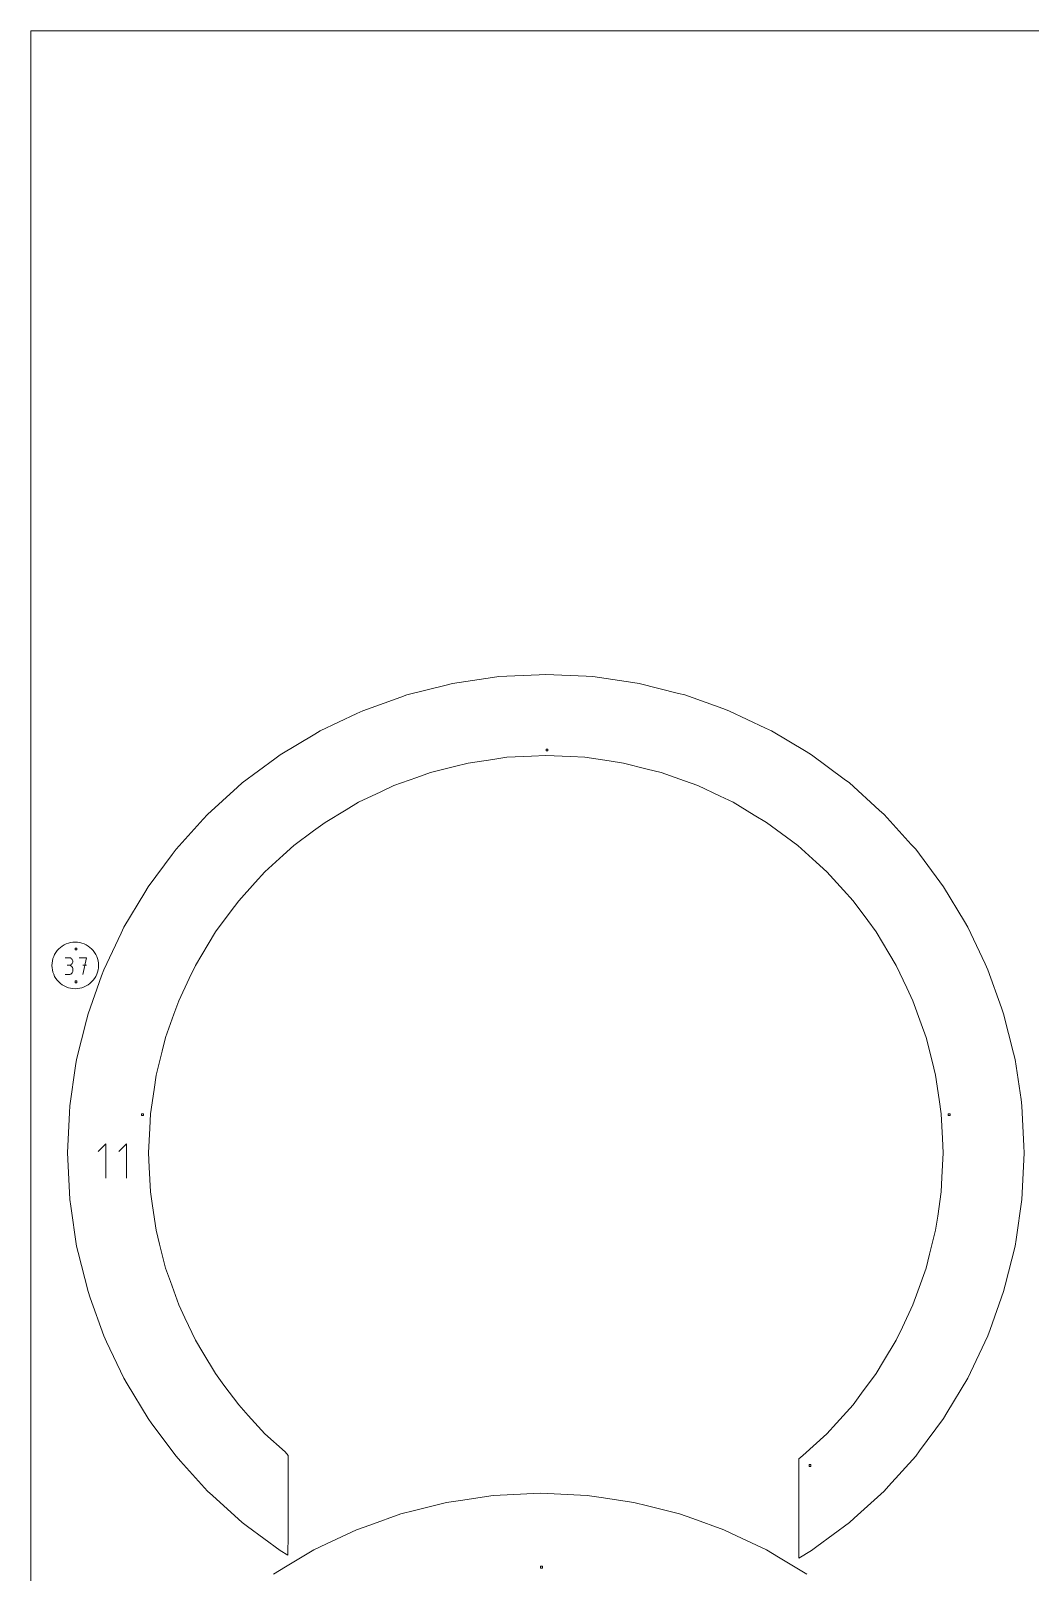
# Model space of a CAD drawing. Header units: centimetres. Extents: x -214 to 137, y -175 to 4.
# Drawn here: x -214.22 to -183.1, y -123.16 to -75.16 of the extents above; entities that cross this region are included whole.
import ezdxf

# ---------------------------------------------------------------- set-up
doc = ezdxf.new("R2010")
doc.units = ezdxf.units.CM
doc.header["$MEASUREMENT"] = 0
doc.layers.add('layer 1', color=7, linetype='Continuous')

msp = doc.modelspace()

# ---------------------------------------------------------------- linework, layer by layer
at = {"layer": 'layer 1', "color": 5, "lineweight": 9}
for points in [[(-114.22072, -75.16373), (-114.22072, -75.16373), (-214.22072, -75.16373), (-214.22072, -75.16373)], [(-214.22072, -75.16373), (-214.22072, -75.16373), (-214.22072, -175.16373), (-214.22072, -175.16373)], [(-201.09052, -95.4896), (-201.09052, -95.4896), (-201.28804, -95.53908), (-201.28804, -95.53908)], [(-199.84581, -95.30497), (-199.84581, -95.30497), (-201.09052, -95.4896), (-201.09052, -95.4896)], [(-199.64439, -95.27509), (-199.64439, -95.27509), (-199.84581, -95.30497), (-199.84581, -95.30497)], [(-198.38757, -95.21335), (-198.38757, -95.21335), (-199.64439, -95.27509), (-199.64439, -95.27509)], [(-198.18419, -95.20335), (-198.18419, -95.20335), (-198.38757, -95.21335), (-198.38757, -95.21335)], [(-196.92729, -95.2651), (-196.92729, -95.2651), (-198.18419, -95.20335), (-198.18419, -95.20335)], [(-196.7239, -95.2751), (-196.7239, -95.2751), (-196.92729, -95.2651), (-196.92729, -95.2651)], [(-195.4792, -95.45974), (-195.4792, -95.45974), (-196.7239, -95.2751), (-196.7239, -95.2751)], [(-195.27778, -95.48962), (-195.27778, -95.48962), (-195.4792, -95.45974), (-195.4792, -95.45974)], [(-194.05717, -95.79537), (-194.05717, -95.79537), (-195.27778, -95.48962), (-195.27778, -95.48962)], [(-202.70038, -95.91343), (-202.70038, -95.91343), (-203.88515, -96.33734), (-203.88515, -96.33734)], [(-202.50866, -95.84483), (-202.50866, -95.84483), (-202.70038, -95.91343), (-202.70038, -95.91343)], [(-201.28804, -95.53908), (-201.28804, -95.53908), (-202.50866, -95.84483), (-202.50866, -95.84483)], [(-193.85965, -95.84485), (-193.85965, -95.84485), (-194.05717, -95.79537), (-194.05717, -95.79537)], [(-192.67488, -96.26878), (-192.67488, -96.26878), (-193.85965, -95.84485), (-193.85965, -95.84485)], [(-204.06922, -96.4244), (-204.06922, -96.4244), (-205.20674, -96.96241), (-205.20674, -96.96241)], [(-203.88515, -96.33734), (-203.88515, -96.33734), (-204.06922, -96.4244), (-204.06922, -96.4244)], [(-192.48316, -96.33738), (-192.48316, -96.33738), (-192.67488, -96.26878), (-192.67488, -96.26878)], [(-191.34565, -96.87539), (-191.34565, -96.87539), (-192.48316, -96.33738), (-192.48316, -96.33738)], [(-191.16157, -96.96245), (-191.16157, -96.96245), (-191.34565, -96.87539), (-191.34565, -96.87539)], [(-205.38139, -97.06709), (-205.38139, -97.06709), (-206.4607, -97.71401), (-206.4607, -97.71401)], [(-205.20674, -96.96241), (-205.20674, -96.96241), (-205.38139, -97.06709), (-205.38139, -97.06709)], [(-190.08228, -97.60937), (-190.08228, -97.60937), (-191.16157, -96.96245), (-191.16157, -96.96245)], [(-206.62425, -97.83531), (-206.62425, -97.83531), (-207.63495, -98.58489), (-207.63495, -98.58489)], [(-206.4607, -97.71401), (-206.4607, -97.71401), (-206.62425, -97.83531), (-206.62425, -97.83531)], [(-200.59805, -97.96541), (-200.59805, -97.96541), (-199.83872, -97.85277), (-199.83872, -97.85277)], [(-199.83872, -97.85277), (-199.83872, -97.85277), (-199.39696, -97.78724), (-199.39696, -97.78724)], [(-199.39696, -97.78724), (-199.39696, -97.78724), (-198.63024, -97.74958), (-198.63024, -97.74958)], [(-198.63024, -97.74958), (-198.63024, -97.74958), (-198.18419, -97.72767), (-198.18419, -97.72767)], [(-198.18419, -97.72767), (-198.18419, -97.72767), (-197.41742, -97.76534), (-197.41742, -97.76534)], [(-198.1171, -97.53313), (-198.1171, -97.53313), (-198.17425, -97.53313), (-198.17425, -97.53313)], [(-198.17425, -97.53313), (-198.17425, -97.53313), (-198.17425, -97.59028), (-198.17425, -97.59028)], [(-198.17425, -97.59028), (-198.17425, -97.59028), (-198.1171, -97.59028), (-198.1171, -97.59028)], [(-198.1171, -97.59028), (-198.1171, -97.59028), (-198.1171, -97.53313), (-198.1171, -97.53313)], [(-197.41742, -97.76534), (-197.41742, -97.76534), (-196.97135, -97.78725), (-196.97135, -97.78725)], [(-196.97135, -97.78725), (-196.97135, -97.78725), (-196.21202, -97.8999), (-196.21202, -97.8999)], [(-196.21202, -97.8999), (-196.21202, -97.8999), (-195.77027, -97.96543), (-195.77027, -97.96543)], [(-189.90763, -97.71405), (-189.90763, -97.71405), (-190.08228, -97.60937), (-190.08228, -97.60937)], [(-188.89693, -98.46364), (-188.89693, -98.46364), (-189.90763, -97.71405), (-189.90763, -97.71405)], [(-202.19637, -98.4109), (-202.19637, -98.4109), (-201.77589, -98.26045), (-201.77589, -98.26045)], [(-201.77589, -98.26045), (-201.77589, -98.26045), (-201.03125, -98.07392), (-201.03125, -98.07392)], [(-201.03125, -98.07392), (-201.03125, -98.07392), (-200.59805, -97.96541), (-200.59805, -97.96541)], [(-195.77027, -97.96543), (-195.77027, -97.96543), (-195.02563, -98.15195), (-195.02563, -98.15195)], [(-195.02563, -98.15195), (-195.02563, -98.15195), (-194.59243, -98.26046), (-194.59243, -98.26046)], [(-194.59243, -98.26046), (-194.59243, -98.26046), (-193.86966, -98.51908), (-193.86966, -98.51908)], [(-207.78582, -98.72164), (-207.78582, -98.72164), (-208.71818, -99.56668), (-208.71818, -99.56668)], [(-207.63495, -98.58489), (-207.63495, -98.58489), (-207.78582, -98.72164), (-207.78582, -98.72164)], [(-204.01679, -99.18865), (-204.01679, -99.18865), (-203.32285, -98.86045), (-203.32285, -98.86045)], [(-203.32285, -98.86045), (-203.32285, -98.86045), (-202.91914, -98.66951), (-202.91914, -98.66951)], [(-202.91914, -98.66951), (-202.91914, -98.66951), (-202.19637, -98.4109), (-202.19637, -98.4109)], [(-193.86966, -98.51908), (-193.86966, -98.51908), (-193.44918, -98.66954), (-193.44918, -98.66954)], [(-193.44918, -98.66954), (-193.44918, -98.66954), (-192.75525, -98.99774), (-192.75525, -98.99774)], [(-188.73338, -98.58494), (-188.73338, -98.58494), (-188.89693, -98.46364), (-188.89693, -98.46364)], [(-187.80103, -99.42999), (-187.80103, -99.42999), (-188.73338, -98.58494), (-188.73338, -98.58494)], [(-204.39984, -99.41825), (-204.39984, -99.41825), (-204.01679, -99.18865), (-204.01679, -99.18865)], [(-192.75525, -98.99774), (-192.75525, -98.99774), (-192.35154, -99.18868), (-192.35154, -99.18868)], [(-192.35154, -99.18868), (-192.35154, -99.18868), (-191.69311, -99.58334), (-191.69311, -99.58334)], [(-208.85493, -99.71756), (-208.85493, -99.71756), (-209.69998, -100.64992), (-209.69998, -100.64992)], [(-208.71818, -99.56668), (-208.71818, -99.56668), (-208.85493, -99.71756), (-208.85493, -99.71756)], [(-205.41697, -100.07893), (-205.41697, -100.07893), (-205.05827, -99.81289), (-205.05827, -99.81289)], [(-205.05827, -99.81289), (-205.05827, -99.81289), (-204.39984, -99.41825), (-204.39984, -99.41825)], [(-191.69311, -99.58334), (-191.69311, -99.58334), (-191.31006, -99.81293), (-191.31006, -99.81293)], [(-191.31006, -99.81293), (-191.31006, -99.81293), (-190.6935, -100.27022), (-190.6935, -100.27022)], [(-187.65015, -99.56673), (-187.65015, -99.56673), (-187.80103, -99.42999), (-187.80103, -99.42999)], [(-186.80512, -100.49909), (-186.80512, -100.49909), (-187.65015, -99.56673), (-187.65015, -99.56673)], [(-206.03354, -100.53621), (-206.03354, -100.53621), (-205.41697, -100.07893), (-205.41697, -100.07893)], [(-190.6935, -100.27022), (-190.6935, -100.27022), (-190.3348, -100.53625), (-190.3348, -100.53625)], [(-209.69998, -100.64992), (-209.69998, -100.64992), (-209.82127, -100.81347), (-209.82127, -100.81347)], [(-206.36444, -100.83612), (-206.36444, -100.83612), (-206.03354, -100.53621), (-206.03354, -100.53621)], [(-190.3348, -100.53625), (-190.3348, -100.53625), (-189.76601, -101.05177), (-189.76601, -101.05177)], [(-186.66837, -100.64997), (-186.66837, -100.64997), (-186.80512, -100.49909), (-186.80512, -100.49909)], [(-185.91879, -101.66067), (-185.91879, -101.66067), (-186.66837, -100.64997), (-186.66837, -100.64997)], [(-209.82127, -100.81347), (-209.82127, -100.81347), (-210.57086, -101.82417), (-210.57086, -101.82417)], [(-206.93323, -101.35164), (-206.93323, -101.35164), (-206.36444, -100.83612), (-206.36444, -100.83612)], [(-189.76601, -101.05177), (-189.76601, -101.05177), (-189.43512, -101.35168), (-189.43512, -101.35168)], [(-207.74865, -102.25132), (-207.74865, -102.25132), (-207.23314, -101.68253), (-207.23314, -101.68253)], [(-207.23314, -101.68253), (-207.23314, -101.68253), (-206.93323, -101.35164), (-206.93323, -101.35164)], [(-189.43512, -101.35168), (-189.43512, -101.35168), (-188.91961, -101.92047), (-188.91961, -101.92047)], [(-185.79749, -101.82423), (-185.79749, -101.82423), (-185.91879, -101.66067), (-185.91879, -101.66067)], [(-210.67554, -101.99882), (-210.67554, -101.99882), (-211.32245, -103.07812), (-211.32245, -103.07812)], [(-210.57086, -101.82417), (-210.57086, -101.82417), (-210.67554, -101.99882), (-210.67554, -101.99882)], [(-188.91961, -101.92047), (-188.91961, -101.92047), (-188.6197, -102.25136), (-188.6197, -102.25136)], [(-185.15059, -102.90353), (-185.15059, -102.90353), (-185.79749, -101.82423), (-185.79749, -101.82423)], [(-208.47197, -103.2266), (-208.47197, -103.2266), (-208.01468, -102.61002), (-208.01468, -102.61002)], [(-208.01468, -102.61002), (-208.01468, -102.61002), (-207.74865, -102.25132), (-207.74865, -102.25132)], [(-188.6197, -102.25136), (-188.6197, -102.25136), (-188.16241, -102.86794), (-188.16241, -102.86794)], [(-211.32245, -103.07812), (-211.32245, -103.07812), (-211.40951, -103.26219), (-211.40951, -103.26219)], [(-188.16241, -102.86794), (-188.16241, -102.86794), (-187.89639, -103.22664), (-187.89639, -103.22664)], [(-185.04591, -103.07818), (-185.04591, -103.07818), (-185.15059, -102.90353), (-185.15059, -102.90353)], [(-184.50791, -104.2157), (-184.50791, -104.2157), (-185.04591, -103.07818), (-185.04591, -103.07818)], [(-213.24207, -103.66398), (-213.24207, -103.66398), (-213.29922, -103.70637), (-213.29922, -103.70637)], [(-213.18103, -103.62739), (-213.18103, -103.62739), (-213.24207, -103.66398), (-213.24207, -103.66398)], [(-213.1167, -103.59696), (-213.1167, -103.59696), (-213.18103, -103.62739), (-213.18103, -103.62739)], [(-213.04969, -103.57299), (-213.04969, -103.57299), (-213.1167, -103.59696), (-213.1167, -103.59696)], [(-212.98067, -103.5557), (-212.98067, -103.5557), (-213.04969, -103.57299), (-213.04969, -103.57299)], [(-212.91027, -103.54526), (-212.91027, -103.54526), (-212.98067, -103.5557), (-212.98067, -103.5557)], [(-212.8392, -103.54176), (-212.8392, -103.54176), (-212.91027, -103.54526), (-212.91027, -103.54526)], [(-212.76812, -103.54526), (-212.76812, -103.54526), (-212.8392, -103.54176), (-212.8392, -103.54176)], [(-212.69773, -103.5557), (-212.69773, -103.5557), (-212.76812, -103.54526), (-212.76812, -103.54526)], [(-212.6287, -103.57299), (-212.6287, -103.57299), (-212.69773, -103.5557), (-212.69773, -103.5557)], [(-212.5617, -103.59696), (-212.5617, -103.59696), (-212.6287, -103.57299), (-212.6287, -103.57299)], [(-212.49737, -103.62739), (-212.49737, -103.62739), (-212.5617, -103.59696), (-212.5617, -103.59696)], [(-212.43633, -103.66398), (-212.43633, -103.66398), (-212.49737, -103.62739), (-212.49737, -103.62739)], [(-212.37917, -103.70637), (-212.37917, -103.70637), (-212.43633, -103.66398), (-212.43633, -103.66398)], [(-211.40951, -103.26219), (-211.40951, -103.26219), (-211.94751, -104.39972), (-211.94751, -104.39972)], [(-209.0962, -104.26808), (-209.0962, -104.26808), (-208.70156, -103.60965), (-208.70156, -103.60965)], [(-208.70156, -103.60965), (-208.70156, -103.60965), (-208.47197, -103.2266), (-208.47197, -103.2266)], [(-187.89639, -103.22664), (-187.89639, -103.22664), (-187.50174, -103.88507), (-187.50174, -103.88507)], [(-213.55041, -104.12544), (-213.55041, -104.12544), (-213.56085, -104.19583), (-213.56085, -104.19583)], [(-213.53312, -104.05641), (-213.53312, -104.05641), (-213.55041, -104.12544), (-213.55041, -104.12544)], [(-213.50914, -103.98941), (-213.50914, -103.98941), (-213.53312, -104.05641), (-213.53312, -104.05641)], [(-213.47872, -103.92508), (-213.47872, -103.92508), (-213.50914, -103.98941), (-213.50914, -103.98941)], [(-213.44213, -103.86404), (-213.44213, -103.86404), (-213.47872, -103.92508), (-213.47872, -103.92508)], [(-213.39974, -103.80688), (-213.39974, -103.80688), (-213.44213, -103.86404), (-213.44213, -103.86404)], [(-213.35195, -103.75415), (-213.35195, -103.75415), (-213.39974, -103.80688), (-213.39974, -103.80688)], [(-213.29922, -103.70637), (-213.29922, -103.70637), (-213.35195, -103.75415), (-213.35195, -103.75415)], [(-212.78681, -103.7275), (-212.78681, -103.7275), (-212.84396, -103.7275), (-212.84396, -103.7275)], [(-212.84396, -103.7275), (-212.84396, -103.7275), (-212.84396, -103.78465), (-212.84396, -103.78465)], [(-212.84396, -103.78465), (-212.84396, -103.78465), (-212.78681, -103.78465), (-212.78681, -103.78465)], [(-212.78681, -103.78465), (-212.78681, -103.78465), (-212.78681, -103.7275), (-212.78681, -103.7275)], [(-212.32645, -103.75416), (-212.32645, -103.75416), (-212.37917, -103.70637), (-212.37917, -103.70637)], [(-212.27865, -103.80689), (-212.27865, -103.80689), (-212.32645, -103.75416), (-212.32645, -103.75416)], [(-212.23626, -103.86405), (-212.23626, -103.86405), (-212.27865, -103.80689), (-212.27865, -103.80689)], [(-212.19968, -103.92508), (-212.19968, -103.92508), (-212.23626, -103.86405), (-212.23626, -103.86405)], [(-212.16926, -103.98941), (-212.16926, -103.98941), (-212.19968, -103.92508), (-212.19968, -103.92508)], [(-212.14528, -104.05641), (-212.14528, -104.05641), (-212.16926, -103.98941), (-212.16926, -103.98941)], [(-212.12799, -104.12544), (-212.12799, -104.12544), (-212.14528, -104.05641), (-212.14528, -104.05641)], [(-212.11755, -104.19584), (-212.11755, -104.19584), (-212.12799, -104.12544), (-212.12799, -104.12544)], [(-187.50174, -103.88507), (-187.50174, -103.88507), (-187.27216, -104.26812), (-187.27216, -104.26812)], [(-213.56085, -104.19583), (-213.56085, -104.19583), (-213.56434, -104.26691), (-213.56434, -104.26691)], [(-213.56434, -104.26691), (-213.56434, -104.26691), (-213.56085, -104.33798), (-213.56085, -104.33798)], [(-213.56085, -104.33798), (-213.56085, -104.33798), (-213.55041, -104.40838), (-213.55041, -104.40838)], [(-213.55041, -104.40838), (-213.55041, -104.40838), (-213.53312, -104.47741), (-213.53312, -104.47741)], [(-213.53312, -104.47741), (-213.53312, -104.47741), (-213.50914, -104.54441), (-213.50914, -104.54441)], [(-213.50914, -104.54441), (-213.50914, -104.54441), (-213.47872, -104.60874), (-213.47872, -104.60874)], [(-213.47872, -104.60874), (-213.47872, -104.60874), (-213.44213, -104.66977), (-213.44213, -104.66977)], [(-212.01611, -104.59144), (-212.01611, -104.59144), (-212.44003, -105.77621), (-212.44003, -105.77621)], [(-212.23627, -104.66978), (-212.23627, -104.66978), (-212.19968, -104.60874), (-212.19968, -104.60874)], [(-212.19968, -104.60874), (-212.19968, -104.60874), (-212.16926, -104.54441), (-212.16926, -104.54441)], [(-212.16926, -104.54441), (-212.16926, -104.54441), (-212.14528, -104.47741), (-212.14528, -104.47741)], [(-212.14528, -104.47741), (-212.14528, -104.47741), (-212.12799, -104.40838), (-212.12799, -104.40838)], [(-212.12799, -104.40838), (-212.12799, -104.40838), (-212.11755, -104.33799), (-212.11755, -104.33799)], [(-212.11406, -104.26691), (-212.11406, -104.26691), (-212.11755, -104.19584), (-212.11755, -104.19584)], [(-212.11755, -104.33799), (-212.11755, -104.33799), (-212.11406, -104.26691), (-212.11406, -104.26691)], [(-211.94751, -104.39972), (-211.94751, -104.39972), (-212.01611, -104.59144), (-212.01611, -104.59144)], [(-209.28714, -104.67179), (-209.28714, -104.67179), (-209.0962, -104.26808), (-209.0962, -104.26808)], [(-187.27216, -104.26812), (-187.27216, -104.26812), (-186.94395, -104.96206), (-186.94395, -104.96206)], [(-184.42085, -104.39977), (-184.42085, -104.39977), (-184.50791, -104.2157), (-184.50791, -104.2157)], [(-183.99694, -105.58454), (-183.99694, -105.58454), (-184.42085, -104.39977), (-184.42085, -104.39977)], [(-213.44213, -104.66977), (-213.44213, -104.66977), (-213.39974, -104.72693), (-213.39974, -104.72693)], [(-213.39974, -104.72693), (-213.39974, -104.72693), (-213.35195, -104.77966), (-213.35195, -104.77966)], [(-213.35195, -104.77966), (-213.35195, -104.77966), (-213.29922, -104.82745), (-213.29922, -104.82745)], [(-213.29922, -104.82745), (-213.29922, -104.82745), (-213.24207, -104.86984), (-213.24207, -104.86984)], [(-213.24207, -104.86984), (-213.24207, -104.86984), (-213.18103, -104.90642), (-213.18103, -104.90642)], [(-213.18103, -104.90642), (-213.18103, -104.90642), (-213.1167, -104.93685), (-213.1167, -104.93685)], [(-213.1167, -104.93685), (-213.1167, -104.93685), (-213.04969, -104.96082), (-213.04969, -104.96082)], [(-213.04969, -104.96082), (-213.04969, -104.96082), (-212.98067, -104.97812), (-212.98067, -104.97812)], [(-212.98067, -104.97812), (-212.98067, -104.97812), (-212.91027, -104.98856), (-212.91027, -104.98856)], [(-212.91027, -104.98856), (-212.91027, -104.98856), (-212.8392, -104.99205), (-212.8392, -104.99205)], [(-212.78681, -104.74916), (-212.78681, -104.74916), (-212.84396, -104.74916), (-212.84396, -104.74916)], [(-212.84396, -104.74916), (-212.84396, -104.74916), (-212.84396, -104.80631), (-212.84396, -104.80631)], [(-212.84396, -104.80631), (-212.84396, -104.80631), (-212.78681, -104.80631), (-212.78681, -104.80631)], [(-212.8392, -104.99205), (-212.8392, -104.99205), (-212.76812, -104.98856), (-212.76812, -104.98856)], [(-212.78681, -104.80631), (-212.78681, -104.80631), (-212.78681, -104.74916), (-212.78681, -104.74916)], [(-212.76812, -104.98856), (-212.76812, -104.98856), (-212.69773, -104.97812), (-212.69773, -104.97812)], [(-212.69773, -104.97812), (-212.69773, -104.97812), (-212.6287, -104.96082), (-212.6287, -104.96082)], [(-212.6287, -104.96082), (-212.6287, -104.96082), (-212.5617, -104.93685), (-212.5617, -104.93685)], [(-212.5617, -104.93685), (-212.5617, -104.93685), (-212.49737, -104.90642), (-212.49737, -104.90642)], [(-212.49737, -104.90642), (-212.49737, -104.90642), (-212.43633, -104.86984), (-212.43633, -104.86984)], [(-212.43633, -104.86984), (-212.43633, -104.86984), (-212.37917, -104.82745), (-212.37917, -104.82745)], [(-212.37917, -104.82745), (-212.37917, -104.82745), (-212.32645, -104.77966), (-212.32645, -104.77966)], [(-212.32645, -104.77966), (-212.32645, -104.77966), (-212.27866, -104.72694), (-212.27866, -104.72694)], [(-212.27866, -104.72694), (-212.27866, -104.72694), (-212.23627, -104.66978), (-212.23627, -104.66978)], [(-209.61536, -105.36573), (-209.61536, -105.36573), (-209.28714, -104.67179), (-209.28714, -104.67179)], [(-186.94395, -104.96206), (-186.94395, -104.96206), (-186.75301, -105.36577), (-186.75301, -105.36577)], [(-209.76581, -105.78621), (-209.76581, -105.78621), (-209.61536, -105.36573), (-209.61536, -105.36573)], [(-186.75301, -105.36577), (-186.75301, -105.36577), (-186.49441, -106.08854), (-186.49441, -106.08854)], [(-183.92834, -105.77626), (-183.92834, -105.77626), (-183.99694, -105.58454), (-183.99694, -105.58454)], [(-212.48951, -105.97373), (-212.48951, -105.97373), (-212.79526, -107.19435), (-212.79526, -107.19435)], [(-212.44003, -105.77621), (-212.44003, -105.77621), (-212.48951, -105.97373), (-212.48951, -105.97373)], [(-210.02442, -106.50898), (-210.02442, -106.50898), (-209.76581, -105.78621), (-209.76581, -105.78621)], [(-183.6226, -106.99688), (-183.6226, -106.99688), (-183.92834, -105.77626), (-183.92834, -105.77626)], [(-210.13293, -106.94218), (-210.13293, -106.94218), (-210.02442, -106.50898), (-210.02442, -106.50898)], [(-186.49441, -106.08854), (-186.49441, -106.08854), (-186.34396, -106.50903), (-186.34396, -106.50903)], [(-186.34396, -106.50903), (-186.34396, -106.50903), (-186.15744, -107.25366), (-186.15744, -107.25366)], [(-210.31945, -107.68682), (-210.31945, -107.68682), (-210.13293, -106.94218), (-210.13293, -106.94218)], [(-183.57312, -107.1944), (-183.57312, -107.1944), (-183.6226, -106.99688), (-183.6226, -106.99688)], [(-212.82513, -107.39577), (-212.82513, -107.39577), (-213.00977, -108.64048), (-213.00977, -108.64048)], [(-212.79526, -107.19435), (-212.79526, -107.19435), (-212.82513, -107.39577), (-212.82513, -107.39577)], [(-186.15744, -107.25366), (-186.15744, -107.25366), (-186.04893, -107.68686), (-186.04893, -107.68686)], [(-183.3885, -108.43911), (-183.3885, -108.43911), (-183.57312, -107.1944), (-183.57312, -107.1944)], [(-210.38497, -108.12857), (-210.38497, -108.12857), (-210.31945, -107.68682), (-210.31945, -107.68682)], [(-186.04893, -107.68686), (-186.04893, -107.68686), (-185.9363, -108.44619), (-185.9363, -108.44619)], [(-210.49761, -108.8879), (-210.49761, -108.8879), (-210.38497, -108.12857), (-210.38497, -108.12857)], [(-185.9363, -108.44619), (-185.9363, -108.44619), (-185.87077, -108.88794), (-185.87077, -108.88794)], [(-183.35862, -108.64053), (-183.35862, -108.64053), (-183.3885, -108.43911), (-183.3885, -108.43911)], [(-213.01976, -108.84385), (-213.01976, -108.84385), (-213.0815, -110.10067), (-213.0815, -110.10067)], [(-213.00977, -108.64048), (-213.00977, -108.64048), (-213.01976, -108.84385), (-213.01976, -108.84385)], [(-210.71446, -108.88857), (-210.71446, -108.88857), (-210.77161, -108.88857), (-210.77161, -108.88857)], [(-210.77161, -108.88857), (-210.77161, -108.88857), (-210.77161, -108.94572), (-210.77161, -108.94572)], [(-210.77161, -108.94572), (-210.77161, -108.94572), (-210.71446, -108.94572), (-210.71446, -108.94572)], [(-210.71446, -108.94572), (-210.71446, -108.94572), (-210.71446, -108.88857), (-210.71446, -108.88857)], [(-210.51953, -109.33395), (-210.51953, -109.33395), (-210.49761, -108.8879), (-210.49761, -108.8879)], [(-185.87077, -108.88794), (-185.87077, -108.88794), (-185.83311, -109.65466), (-185.83311, -109.65466)], [(-185.59678, -108.88856), (-185.59678, -108.88856), (-185.65393, -108.88856), (-185.65393, -108.88856)], [(-185.65393, -108.88856), (-185.65393, -108.88856), (-185.65393, -108.94571), (-185.65393, -108.94571)], [(-185.65393, -108.94571), (-185.65393, -108.94571), (-185.59678, -108.94571), (-185.59678, -108.94571)], [(-185.59678, -108.94571), (-185.59678, -108.94571), (-185.59678, -108.88856), (-185.59678, -108.88856)], [(-183.29688, -109.89734), (-183.29688, -109.89734), (-183.35862, -108.64053), (-183.35862, -108.64053)], [(-210.55719, -110.10067), (-210.55719, -110.10067), (-210.51953, -109.33395), (-210.51953, -109.33395)], [(-185.83311, -109.65466), (-185.83311, -109.65466), (-185.81119, -110.10071), (-185.81119, -110.10071)], [(-183.28689, -110.10072), (-183.28689, -110.10072), (-183.29688, -109.89734), (-183.29688, -109.89734)], [(-213.0815, -110.10067), (-213.0815, -110.10067), (-213.07151, -110.30405), (-213.07151, -110.30405)], [(-213.07151, -110.30405), (-213.07151, -110.30405), (-213.00977, -111.56086), (-213.00977, -111.56086)], [(-210.53528, -110.54672), (-210.53528, -110.54672), (-210.55719, -110.10067), (-210.55719, -110.10067)], [(-185.81119, -110.10071), (-185.81119, -110.10071), (-185.84887, -110.86743), (-185.84887, -110.86743)], [(-183.34864, -111.35753), (-183.34864, -111.35753), (-183.28689, -110.10072), (-183.28689, -110.10072)], [(-210.49761, -111.31343), (-210.49761, -111.31343), (-210.53528, -110.54672), (-210.53528, -110.54672)], [(-185.84887, -110.86743), (-185.84887, -110.86743), (-185.87078, -111.31347), (-185.87078, -111.31347)], [(-210.43209, -111.75519), (-210.43209, -111.75519), (-210.49761, -111.31343), (-210.49761, -111.31343)], [(-185.87078, -111.31347), (-185.87078, -111.31347), (-185.98342, -112.07281), (-185.98342, -112.07281)], [(-213.00977, -111.56086), (-213.00977, -111.56086), (-212.97989, -111.76228), (-212.97989, -111.76228)], [(-212.97989, -111.76228), (-212.97989, -111.76228), (-212.79526, -113.00699), (-212.79526, -113.00699)], [(-210.31945, -112.51452), (-210.31945, -112.51452), (-210.43209, -111.75519), (-210.43209, -111.75519)], [(-183.54326, -112.80561), (-183.54326, -112.80561), (-183.35863, -111.5609), (-183.35863, -111.5609)], [(-183.35863, -111.5609), (-183.35863, -111.5609), (-183.34864, -111.35753), (-183.34864, -111.35753)], [(-185.98342, -112.07281), (-185.98342, -112.07281), (-186.04895, -112.51455), (-186.04895, -112.51455)], [(-210.21093, -112.94773), (-210.21093, -112.94773), (-210.31945, -112.51452), (-210.31945, -112.51452)], [(-186.04895, -112.51455), (-186.04895, -112.51455), (-186.23547, -113.25918), (-186.23547, -113.25918)], [(-212.79526, -113.00699), (-212.79526, -113.00699), (-212.74578, -113.20451), (-212.74578, -113.20451)], [(-212.74578, -113.20451), (-212.74578, -113.20451), (-212.44002, -114.42513), (-212.44002, -114.42513)], [(-210.02441, -113.69237), (-210.02441, -113.69237), (-210.21093, -112.94773), (-210.21093, -112.94773)], [(-186.23547, -113.25918), (-186.23547, -113.25918), (-186.34399, -113.69239), (-186.34399, -113.69239)], [(-183.8789, -114.22765), (-183.8789, -114.22765), (-183.57314, -113.00703), (-183.57314, -113.00703)], [(-183.57314, -113.00703), (-183.57314, -113.00703), (-183.54326, -112.80561), (-183.54326, -112.80561)], [(-209.87396, -114.11285), (-209.87396, -114.11285), (-210.02441, -113.69237), (-210.02441, -113.69237)], [(-186.34399, -113.69239), (-186.34399, -113.69239), (-186.6026, -114.41515), (-186.6026, -114.41515)], [(-209.61535, -114.83561), (-209.61535, -114.83561), (-209.87396, -114.11285), (-209.87396, -114.11285)], [(-183.92837, -114.42517), (-183.92837, -114.42517), (-183.8789, -114.22765), (-183.8789, -114.22765)], [(-212.44002, -114.42513), (-212.44002, -114.42513), (-212.37142, -114.61685), (-212.37142, -114.61685)], [(-212.37142, -114.61685), (-212.37142, -114.61685), (-211.94751, -115.80162), (-211.94751, -115.80162)], [(-186.6026, -114.41515), (-186.6026, -114.41515), (-186.75305, -114.83563), (-186.75305, -114.83563)], [(-184.35229, -115.60993), (-184.35229, -115.60993), (-183.92837, -114.42517), (-183.92837, -114.42517)], [(-209.42441, -115.23932), (-209.42441, -115.23932), (-209.61535, -114.83561), (-209.61535, -114.83561)], [(-186.75305, -114.83563), (-186.75305, -114.83563), (-187.08126, -115.52957), (-187.08126, -115.52957)], [(-209.0962, -115.93326), (-209.0962, -115.93326), (-209.42441, -115.23932), (-209.42441, -115.23932)], [(-187.08126, -115.52957), (-187.08126, -115.52957), (-187.2722, -115.93328), (-187.2722, -115.93328)], [(-184.42089, -115.80165), (-184.42089, -115.80165), (-184.35229, -115.60993), (-184.35229, -115.60993)], [(-211.94751, -115.80162), (-211.94751, -115.80162), (-211.86045, -115.9857), (-211.86045, -115.9857)], [(-211.86045, -115.9857), (-211.86045, -115.9857), (-211.32244, -117.12321), (-211.32244, -117.12321)], [(-208.86661, -116.31631), (-208.86661, -116.31631), (-209.0962, -115.93326), (-209.0962, -115.93326)], [(-187.2722, -115.93328), (-187.2722, -115.93328), (-187.66684, -116.59171), (-187.66684, -116.59171)], [(-184.9589, -116.93917), (-184.9589, -116.93917), (-184.42089, -115.80165), (-184.42089, -115.80165)], [(-208.47196, -116.97474), (-208.47196, -116.97474), (-208.86661, -116.31631), (-208.86661, -116.31631)], [(-187.66684, -116.59171), (-187.66684, -116.59171), (-187.89644, -116.97475), (-187.89644, -116.97475)], [(-208.20593, -117.33344), (-208.20593, -117.33344), (-208.47196, -116.97474), (-208.47196, -116.97474)], [(-187.89644, -116.97475), (-187.89644, -116.97475), (-188.35373, -117.59133), (-188.35373, -117.59133)], [(-185.04596, -117.12324), (-185.04596, -117.12324), (-184.9589, -116.93917), (-184.9589, -116.93917)], [(-211.32244, -117.12321), (-211.32244, -117.12321), (-211.21775, -117.29786), (-211.21775, -117.29786)], [(-211.21775, -117.29786), (-211.21775, -117.29786), (-210.57085, -118.37717), (-210.57085, -118.37717)], [(-207.74864, -117.95001), (-207.74864, -117.95001), (-208.20593, -117.33344), (-208.20593, -117.33344)], [(-188.35373, -117.59133), (-188.35373, -117.59133), (-188.61976, -117.95003), (-188.61976, -117.95003)], [(-185.69287, -118.20254), (-185.69287, -118.20254), (-185.04596, -117.12324), (-185.04596, -117.12324)], [(-207.44873, -118.28091), (-207.44873, -118.28091), (-207.74864, -117.95001), (-207.74864, -117.95001)], [(-188.61976, -117.95003), (-188.61976, -117.95003), (-189.13527, -118.51881), (-189.13527, -118.51881)], [(-210.57085, -118.37717), (-210.57085, -118.37717), (-210.44955, -118.54073), (-210.44955, -118.54073)], [(-210.44955, -118.54073), (-210.44955, -118.54073), (-209.69997, -119.55142), (-209.69997, -119.55142)], [(-206.93322, -118.8497), (-206.93322, -118.8497), (-207.44873, -118.28091), (-207.44873, -118.28091)], [(-189.13527, -118.51881), (-189.13527, -118.51881), (-189.43518, -118.84971), (-189.43518, -118.84971)], [(-186.54714, -119.38789), (-186.54714, -119.38789), (-185.79755, -118.3772), (-185.79755, -118.3772)], [(-185.79755, -118.3772), (-185.79755, -118.3772), (-185.69287, -118.20254), (-185.69287, -118.20254)], [(-206.30487, -119.41919), (-206.30487, -119.41919), (-206.93322, -118.8497), (-206.93322, -118.8497)], [(-189.43518, -118.84971), (-189.43518, -118.84971), (-190.1815, -119.52613), (-190.1815, -119.52613)], [(-206.20554, -119.53013), (-206.20554, -119.53013), (-206.30487, -119.41919), (-206.30487, -119.41919)], [(-186.66844, -119.55144), (-186.66844, -119.55144), (-186.54714, -119.38789), (-186.54714, -119.38789)], [(-209.69997, -119.55142), (-209.69997, -119.55142), (-209.56322, -119.7023), (-209.56322, -119.7023)], [(-209.56322, -119.7023), (-209.56322, -119.7023), (-208.71817, -120.63466), (-208.71817, -120.63466)], [(-206.20555, -121.98399), (-206.20555, -121.98399), (-206.20554, -119.73946), (-206.20554, -119.73946)], [(-206.20554, -119.73946), (-206.20554, -119.73946), (-206.20554, -119.53013), (-206.20554, -119.53013)], [(-190.1815, -119.52613), (-190.1815, -119.52613), (-190.30448, -119.63759), (-190.30448, -119.63759)], [(-190.30448, -119.63759), (-190.30448, -119.63759), (-190.30448, -121.52489), (-190.30448, -121.52489)], [(-189.92905, -119.81044), (-189.92905, -119.81044), (-189.9862, -119.81044), (-189.9862, -119.81044)], [(-189.9862, -119.81044), (-189.9862, -119.81044), (-189.9862, -119.86759), (-189.9862, -119.86759)], [(-189.9862, -119.86759), (-189.9862, -119.86759), (-189.92905, -119.86759), (-189.92905, -119.86759)], [(-189.92905, -119.86759), (-189.92905, -119.86759), (-189.92905, -119.81044), (-189.92905, -119.81044)], [(-187.51348, -120.4838), (-187.51348, -120.4838), (-186.66844, -119.55144), (-186.66844, -119.55144)], [(-208.71817, -120.63466), (-208.71817, -120.63466), (-208.5673, -120.7714), (-208.5673, -120.7714)], [(-208.5673, -120.7714), (-208.5673, -120.7714), (-207.63494, -121.61644), (-207.63494, -121.61644)], [(-200.84389, -120.92583), (-200.84389, -120.92583), (-201.27434, -120.98969), (-201.27434, -120.98969)], [(-199.82318, -120.77443), (-199.82318, -120.77443), (-200.84389, -120.92583), (-200.84389, -120.92583)], [(-199.38854, -120.75307), (-199.38854, -120.75307), (-199.82318, -120.77443), (-199.82318, -120.77443)], [(-198.3579, -120.70244), (-198.3579, -120.70244), (-199.38854, -120.75307), (-199.38854, -120.75307)], [(-197.92324, -120.7238), (-197.92324, -120.7238), (-198.3579, -120.70244), (-198.3579, -120.70244)], [(-196.89253, -120.77444), (-196.89253, -120.77444), (-197.92324, -120.7238), (-197.92324, -120.7238)], [(-196.46209, -120.83829), (-196.46209, -120.83829), (-196.89253, -120.77444), (-196.89253, -120.77444)], [(-195.44138, -120.98971), (-195.44138, -120.98971), (-196.46209, -120.83829), (-196.46209, -120.83829)], [(-188.58258, -121.47971), (-188.58258, -121.47971), (-187.65022, -120.63467), (-187.65022, -120.63467)], [(-187.65022, -120.63467), (-187.65022, -120.63467), (-187.51348, -120.4838), (-187.51348, -120.4838)], [(-202.69741, -121.34615), (-202.69741, -121.34615), (-203.66897, -121.69378), (-203.66897, -121.69378)], [(-202.2753, -121.24042), (-202.2753, -121.24042), (-202.69741, -121.34615), (-202.69741, -121.34615)], [(-201.27434, -120.98969), (-201.27434, -120.98969), (-202.2753, -121.24042), (-202.2753, -121.24042)], [(-195.01926, -121.09544), (-195.01926, -121.09544), (-195.44138, -120.98971), (-195.44138, -120.98971)], [(-194.01832, -121.34617), (-194.01832, -121.34617), (-195.01926, -121.09544), (-195.01926, -121.09544)], [(-193.6086, -121.49278), (-193.6086, -121.49278), (-194.01832, -121.34617), (-194.01832, -121.34617)], [(-207.63494, -121.61644), (-207.63494, -121.61644), (-207.47139, -121.73774), (-207.47139, -121.73774)], [(-207.47139, -121.73774), (-207.47139, -121.73774), (-206.46069, -122.48733), (-206.46069, -122.48733)], [(-204.07869, -121.84038), (-204.07869, -121.84038), (-205.01149, -122.28156), (-205.01149, -122.28156)], [(-203.66897, -121.69378), (-203.66897, -121.69378), (-204.07869, -121.84038), (-204.07869, -121.84038)], [(-192.63704, -121.84041), (-192.63704, -121.84041), (-193.6086, -121.49278), (-193.6086, -121.49278)], [(-192.24367, -122.02647), (-192.24367, -122.02647), (-192.63704, -121.84041), (-192.63704, -121.84041)], [(-190.30448, -121.52489), (-190.30448, -121.52489), (-190.30448, -121.9363), (-190.30448, -121.9363)], [(-189.74416, -122.36603), (-189.74416, -122.36603), (-188.73346, -121.61645), (-188.73346, -121.61645)], [(-188.73346, -121.61645), (-188.73346, -121.61645), (-188.58258, -121.47971), (-188.58258, -121.47971)], [(-206.21406, -122.63515), (-206.21406, -122.63515), (-206.20555, -121.98399), (-206.20555, -121.98399)], [(-205.01149, -122.28156), (-205.01149, -122.28156), (-205.40487, -122.46762), (-205.40487, -122.46762)], [(-191.31086, -122.46766), (-191.31086, -122.46766), (-192.24367, -122.02647), (-192.24367, -122.02647)], [(-190.30448, -121.9363), (-190.30448, -121.9363), (-190.30448, -121.99327), (-190.30448, -121.99327)], [(-190.30448, -121.99327), (-190.30448, -121.99327), (-190.30448, -122.72515), (-190.30448, -122.72515)], [(-189.90771, -122.48733), (-189.90771, -122.48733), (-189.74416, -122.36603), (-189.74416, -122.36603)], [(-206.46069, -122.48733), (-206.46069, -122.48733), (-206.21406, -122.63515), (-206.21406, -122.63515)], [(-205.40487, -122.46762), (-205.40487, -122.46762), (-206.28995, -122.99811), (-206.28995, -122.99811)], [(-190.93762, -122.69137), (-190.93762, -122.69137), (-191.31086, -122.46766), (-191.31086, -122.46766)], [(-190.05255, -123.22187), (-190.05255, -123.22187), (-190.93762, -122.69137), (-190.93762, -122.69137)], [(-190.30448, -122.72515), (-190.30448, -122.72515), (-189.90771, -122.48733), (-189.90771, -122.48733)], [(-206.28995, -122.99811), (-206.28995, -122.99811), (-206.6632, -123.22183), (-206.6632, -123.22183)], [(-198.29061, -122.97647), (-198.29061, -122.97647), (-198.34776, -122.97647), (-198.34776, -122.97647)], [(-198.34776, -122.97647), (-198.34776, -122.97647), (-198.34776, -123.03362), (-198.34776, -123.03362)], [(-198.34776, -123.03362), (-198.34776, -123.03362), (-198.29061, -123.03362), (-198.29061, -123.03362)], [(-198.29061, -123.03362), (-198.29061, -123.03362), (-198.29061, -122.97647), (-198.29061, -122.97647)]]:
    msp.add_open_spline(points, degree=3, dxfattribs=at)
at = {"layer": 'layer 1', "color": 1, "lineweight": 9}
for points in [[(-213.0306, -104.0291), (-213.0306, -104.0291), (-213.14655, -104.0291), (-213.14655, -104.0291)], [(-213.00975, -104.03097), (-213.00975, -104.03097), (-213.0306, -104.0291), (-213.0306, -104.0291)], [(-212.99013, -104.03636), (-212.99013, -104.03636), (-213.00975, -104.03097), (-213.00975, -104.03097)], [(-212.97206, -104.04495), (-212.97206, -104.04495), (-212.99013, -104.03636), (-212.99013, -104.03636)], [(-212.95588, -104.05639), (-212.95588, -104.05639), (-212.97206, -104.04495), (-212.97206, -104.04495)], [(-212.94191, -104.07036), (-212.94191, -104.07036), (-212.95588, -104.05639), (-212.95588, -104.05639)], [(-212.93047, -104.08653), (-212.93047, -104.08653), (-212.94191, -104.07036), (-212.94191, -104.07036)], [(-212.9219, -104.10456), (-212.9219, -104.10456), (-212.93047, -104.08653), (-212.93047, -104.08653)], [(-212.91652, -104.12412), (-212.91652, -104.12412), (-212.9219, -104.10456), (-212.9219, -104.10456)], [(-212.91465, -104.14489), (-212.91465, -104.14489), (-212.91652, -104.12412), (-212.91652, -104.12412)], [(-212.91652, -104.16574), (-212.91652, -104.16574), (-212.91465, -104.14489), (-212.91465, -104.14489)], [(-212.48666, -104.02849), (-212.48666, -104.02849), (-212.71886, -104.02849), (-212.71886, -104.02849)], [(-212.60275, -104.55065), (-212.60275, -104.55065), (-212.48666, -104.02849), (-212.48666, -104.02849)], [(-213.14655, -104.55063), (-213.14655, -104.55063), (-213.0306, -104.55063), (-213.0306, -104.55063)], [(-213.0306, -104.261), (-213.0306, -104.261), (-213.08866, -104.261), (-213.08866, -104.261)], [(-213.08866, -104.261), (-213.08866, -104.261), (-213.0306, -104.261), (-213.0306, -104.261)], [(-213.0306, -104.261), (-213.0306, -104.261), (-213.00975, -104.25913), (-213.00975, -104.25913)], [(-213.00975, -104.26287), (-213.00975, -104.26287), (-213.0306, -104.261), (-213.0306, -104.261)], [(-213.0306, -104.55063), (-213.0306, -104.55063), (-213.00975, -104.54876), (-213.00975, -104.54876)], [(-213.00975, -104.25913), (-213.00975, -104.25913), (-212.99013, -104.25373), (-212.99013, -104.25373)], [(-212.99013, -104.26827), (-212.99013, -104.26827), (-213.00975, -104.26287), (-213.00975, -104.26287)], [(-213.00975, -104.54876), (-213.00975, -104.54876), (-212.99013, -104.54337), (-212.99013, -104.54337)], [(-212.99013, -104.25373), (-212.99013, -104.25373), (-212.97206, -104.24514), (-212.97206, -104.24514)], [(-212.97206, -104.27685), (-212.97206, -104.27685), (-212.99013, -104.26827), (-212.99013, -104.26827)], [(-212.99013, -104.54337), (-212.99013, -104.54337), (-212.97206, -104.53479), (-212.97206, -104.53479)], [(-212.97206, -104.24514), (-212.97206, -104.24514), (-212.95588, -104.23368), (-212.95588, -104.23368)], [(-212.95588, -104.28829), (-212.95588, -104.28829), (-212.97206, -104.27685), (-212.97206, -104.27685)], [(-212.97206, -104.53479), (-212.97206, -104.53479), (-212.95588, -104.52335), (-212.95588, -104.52335)], [(-212.95588, -104.23368), (-212.95588, -104.23368), (-212.94191, -104.21968), (-212.94191, -104.21968)], [(-212.94191, -104.30227), (-212.94191, -104.30227), (-212.95588, -104.28829), (-212.95588, -104.28829)], [(-212.95588, -104.52335), (-212.95588, -104.52335), (-212.94191, -104.50938), (-212.94191, -104.50938)], [(-212.94191, -104.21968), (-212.94191, -104.21968), (-212.93047, -104.20347), (-212.93047, -104.20347)], [(-212.93047, -104.31843), (-212.93047, -104.31843), (-212.94191, -104.30227), (-212.94191, -104.30227)], [(-212.94191, -104.50938), (-212.94191, -104.50938), (-212.93047, -104.49321), (-212.93047, -104.49321)], [(-212.93047, -104.20347), (-212.93047, -104.20347), (-212.9219, -104.18538), (-212.9219, -104.18538)], [(-212.9219, -104.33646), (-212.9219, -104.33646), (-212.93047, -104.31843), (-212.93047, -104.31843)], [(-212.93047, -104.49321), (-212.93047, -104.49321), (-212.9219, -104.47518), (-212.9219, -104.47518)], [(-212.9219, -104.18538), (-212.9219, -104.18538), (-212.91652, -104.16574), (-212.91652, -104.16574)], [(-212.91652, -104.35602), (-212.91652, -104.35602), (-212.9219, -104.33646), (-212.9219, -104.33646)], [(-212.9219, -104.47518), (-212.9219, -104.47518), (-212.91652, -104.45561), (-212.91652, -104.45561)], [(-212.91465, -104.37679), (-212.91465, -104.37679), (-212.91652, -104.35602), (-212.91652, -104.35602)], [(-212.91652, -104.45561), (-212.91652, -104.45561), (-212.91465, -104.43484), (-212.91465, -104.43484)], [(-212.91465, -104.43484), (-212.91465, -104.43484), (-212.91465, -104.37679), (-212.91465, -104.37679)], [(-212.48666, -104.26102), (-212.48666, -104.26102), (-212.60275, -104.26102), (-212.60275, -104.26102)], [(-211.88746, -109.82466), (-211.88746, -109.82466), (-212.12594, -110.0632), (-212.12594, -110.0632)], [(-211.88746, -110.89737), (-211.88746, -110.89737), (-211.88746, -109.82466), (-211.88746, -109.82466)], [(-211.24672, -109.82466), (-211.24672, -109.82466), (-211.4852, -110.0632), (-211.4852, -110.0632)], [(-211.24672, -110.89737), (-211.24672, -110.89737), (-211.24672, -109.82466), (-211.24672, -109.82466)]]:
    msp.add_open_spline(points, degree=3, dxfattribs=at)

doc.saveas('drawing.dxf')
